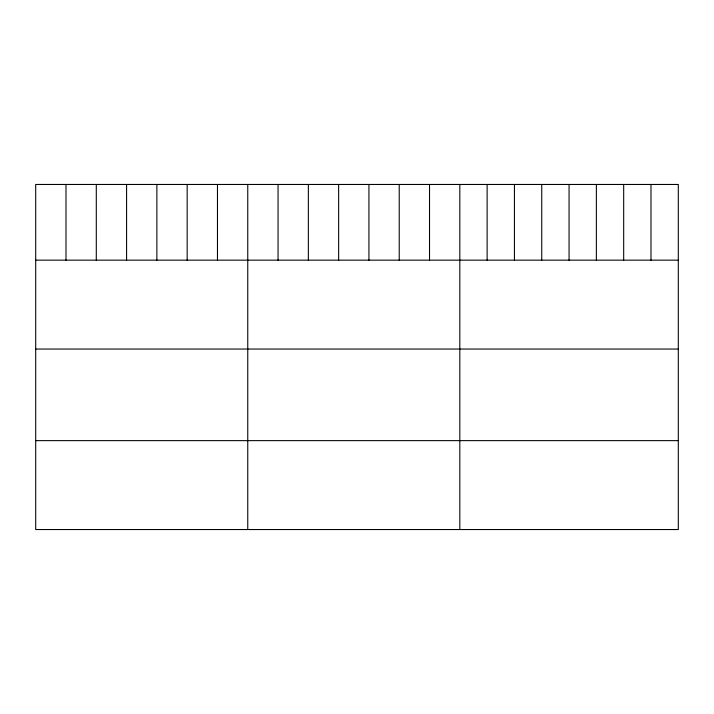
<?xml version="1.0" encoding="UTF-8"?>
<svg xmlns="http://www.w3.org/2000/svg" width="714" height="714" viewBox="0 0 714 714"><rect width="100%" height="100%" fill="white"/><g stroke="black" fill="none" stroke-linecap="round" stroke-linejoin="round"><path stroke-width="1.07" d="M678.3 260.155L678.3 529.538L35.7 529.538L35.7 184.462L678.3 184.462L678.3 260.155L35.7 260.155M35.7 349.048L678.3 349.048M35.7 440.636L678.3 440.636M650.989 184.462L650.989 260.155M623.679 184.462L623.679 260.155M596.369 184.462L596.369 260.155M569.058 184.462L569.058 260.155M541.747 184.462L541.747 260.155M514.437 184.462L514.437 260.155M487.126 184.462L487.126 260.155M459.816 184.462L459.816 529.538M429.525 184.462L429.525 260.155M399.224 184.462L399.224 260.155M368.933 184.462L368.933 260.155M338.641 184.462L338.641 260.155M308.35 184.462L308.35 260.155M278.049 184.462L278.049 260.155M247.758 184.462L247.758 529.538M217.467 184.462L217.467 260.155M187.166 184.462L187.166 260.155M156.875 184.462L156.875 260.155M126.583 184.462L126.583 260.155M96.292 184.462L96.292 260.155M65.991 184.462L65.991 260.155"/></g></svg>
